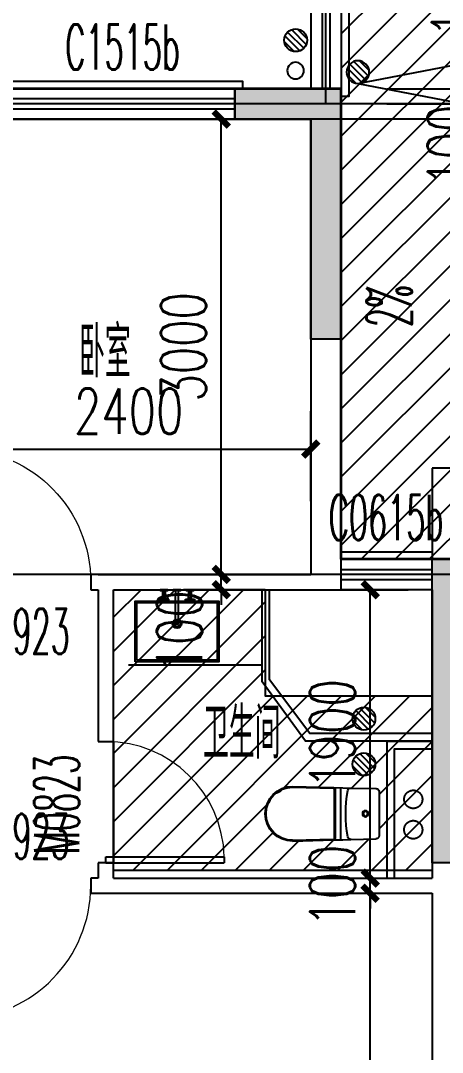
# Model space of a CAD drawing. Extents: x -59851 to 653804, y -249523 to 437614.
# Drawn here: x -19726 to -16947, y 140240 to 147037 of the extents above; entities that cross this region are included whole.
import ezdxf

# ---------------------------------------------------------------- set-up
doc = ezdxf.new("R2010")
doc.units = 0
doc.header["$LTSCALE"] = 1000
doc.header["$MEASUREMENT"] = 0
doc.linetypes.add('DASH', pattern=[0.35, 0.25, -0.1])
doc.linetypes.add('PS', pattern=[3200, 1500, -200, 1500])
doc.layers.add('33计全面积外廓线', color=21, linetype='Continuous', lineweight=35)
for name, color, linetype in [('_S-空调立管', 7, 'Continuous'), ('A-Lvtry（卫生间）', 5, 'Continuous'), ('A-第三道尺寸线', 105, 'Continuous'), ('A-线脚看线', 9, 'Continuous'), ('A-降板区域', 251, 'Continuous'), ('AE-FLOR', 151, 'Continuous'), ('DIM_SYMB', 3, 'Continuous'), ('DOTE', 16, 'Continuous'), ('LABEL_PM', 7, 'Continuous'), ('NL', 5, 'Continuous'), ('PS', 6, 'PS'), ('PUB_HATCH', 8, 'Continuous'), ('PUB_TEXT', 7, 'Continuous'), ('WALL', 2, 'Continuous'), ('WINDOW', 4, 'Continuous'), ('WINDOW_TEXT', 7, 'Continuous'), ('ys', 154, 'Continuous'), ('剪力墙', 6, 'Continuous'), ('栏杆', 142, 'Continuous')]:
    doc.layers.add(name, color=color, linetype=linetype)
doc.layers.add('A-area(算全面积)', color=21, linetype='Continuous', plot=False)
doc.layers.add('A-降板区域（给结构）', color=155, linetype='Continuous', plot=False)
doc.styles.add('_TCH_DIM', font='SIMPLEX.shx', dxfattribs={"width": 0.7, "bigfont": 'GBCBIG.shx'})
doc.styles.add('_TCH_DIM_T3', font='SIMPLEX.shx', dxfattribs={"width": 0.705882, "bigfont": 'GBCBIG.shx'})
doc.styles.add('_TCH_WINDOW', font='SIMPLEX.shx', dxfattribs={"width": 0.7, "height": 3.5, "bigfont": 'GBCBIG.shx'})
doc.styles.get("Standard").update_dxf_attribs({"font": 'gbenor.shx', "width": 0.7, "bigfont": 'gbcbig.shx'})
doc.dimstyles.new('_TCH_ARCH&&100', dxfattribs={"dimtxt": 297.5, "dimasz": 100, "dimexe": 250, "dimexo": 300, "dimgap": 100, "dimtad": 1, "dimdec": 0, "dimzin": 0, "dimdsep": 46, "dimtxsty": '_TCH_DIM_T3', "dimblk": 'ARCHTICK', "dimcen": 0.09, "dimclrt": 7, "dimazin": 2, "dimtfac": 1, "dimtdec": 0, "dimtix": 1, "dimtmove": 2, "dimatfit": 3, "dimfxl": 0, "dimtolj": 1, "dimtzin": 0, "dimarcsym": 0})

# ---------------------------------------------------------------- blocks, each defined once
blk = doc.blocks.new('zhouxianshouceng0329')
at = {"layer": 'DOTE'}
for p, q in [((-17713.7, 205888.4), (-17713.7, 218959.5)), ((-3313.7, 205888.3), (-44988.6, 205888.3)), ((15572.3, 205788.3), (-44988.6, 205788.3)), ((15572.3, 202788.3), (-44988.6, 202788.3))]:
    blk.add_line(p, q, dxfattribs=at)
blk = doc.blocks.new('jgjlq030328')
at = {"layer": 'PUB_HATCH'}
for points in [[(-264635, 17011.9), (-263935, 17011.9), (-263935, 15361.9), (-264135, 15361.9), (-264135, 16811.9), (-264635, 16811.9)], [(-263335, 13911.9), (-263135, 13911.9), (-263135, 11911.9), (-263335, 11911.9), (-263335, 13711.9)]]:
    blk.add_hatch(color=256, dxfattribs=at).paths.add_polyline_path(points)
at = {"layer": '剪力墙'}
for points in [[(-264635, 17011.9), (-263935, 17011.9), (-263935, 15361.9), (-264135, 15361.9), (-264135, 16811.9), (-264635, 16811.9)], [(-263335, 13911.9), (-263135, 13911.9), (-263135, 11911.9), (-263335, 11911.9), (-263335, 13711.9)]]:
    blk.add_lwpolyline(points, close=True, dxfattribs=at)
blk.add_lwpolyline([(-263335, 13711.9), (-263335, 13711.9)], dxfattribs=at)
blk = doc.blocks.new('2fxianjiao0331')
at = {"layer": 'A-线脚看线'}
for points in [[(-189709.1, 148038.3), (-189659.1, 148038.3), (-189659.1, 146538.3), (-189709.1, 146538.3)], [(-191959.1, 146588.3), (-191959.1, 146638.3), (-190359.1, 146638.3), (-190359.1, 146588.3)], [(-189709.1, 143538.3), (-189109.1, 143538.3)]]:
    blk.add_lwpolyline(points, dxfattribs=at)
blk = doc.blocks.new('3-122')
at = {"layer": 'A-area(算全面积)'}
blk.add_lwpolyline([(-139372, 87898.2), (-139372, 80998.2), (-137972, 80998.2), (-137971.8, 84298.2), (-137372, 84298.2), (-137372, 84098.2), (-127272, 84098.2), (-127272, 87898.2)], close=True, dxfattribs=at)
at = {"layer": 'AE-FLOR'}
for points in [[(-139572, 85498.2), (-139572, 84098.2)], [(-139372, 85498.2), (-139372, 84098.2)]]:
    blk.add_lwpolyline(points, dxfattribs=at)
at = {"layer": '栏杆'}
for points in [[(-139497, 85498.2), (-139497, 84098.2)], [(-139447, 85498.2), (-139447, 84098.2)]]:
    blk.add_lwpolyline(points, dxfattribs=at)
blk = doc.blocks.new('_LV13')
at = {"color": 0}
for p, q in [((-0.071, 0.495), (-0.495, 0.071)), ((0.183, 0.465), (-0.465, -0.183)), ((0.354, 0.354), (-0.354, -0.354)), ((0.465, 0.183), (-0.183, -0.465)), ((0.495, -0.071), (0.071, -0.495))]:
    blk.add_line(p, q, dxfattribs=at)
blk.add_circle((0, 0), 0.5)
blk = doc.blocks.new('jfdsjajkjkjkjkh')
at = {"layer": '_S-空调立管'}
blk.add_lwpolyline([(-17913.7, 146763.3, 1), (-17913.7, 146653.3, 1)], format="xyb", close=True, dxfattribs=at)
at = {"layer": 'NL', "ltscale": 0.5, "extrusion": (0, 0, -1), "xscale": -150, "yscale": 150, "zscale": -150, "rotation": 270}
for p in [(17913.7, 146908.3), (17463.7, 142438.3), (17463.7, 142138.3)]:
    blk.add_blockref('_LV13', p, dxfattribs=at)
blk = doc.blocks.new('A$C2EEA3612')
at = {"linetype": 'Continuous'}
for p, q in [((-180, 570), (-172.9, 299.7)), ((-175, 570.2), (-168, 299.8)), ((175, 570.2), (168, 299.8)), ((180, 570), (172.9, 299.7)), ((-172.9, 299.7), (-171.1, 240)), ((-163, 295), (163, 295)), ((-163, 290), (163, 290)), ((172.9, 299.7), (171.1, 240)), ((-171.6, 255), (171.6, 255)), ((-171.1, 240), (-169.5, 186.6)), ((171.1, 240), (169.5, 186.6)), ((-169.5, 186.6), (-165.6, 19.4)), ((169.5, 186.6), (165.6, 19.4)), ((-145.6, 0), (145.6, 0))]:
    blk.add_line(p, q, dxfattribs=at)
for radius in [20, 15]:
    blk.add_circle((0, 90), radius, dxfattribs=at)
for centre, radius, start, end in [((0, 570), 180, 0, 180), ((0, 570), 175, 0, 180), ((-163, 300), 10, 181.7534, 270), ((-163, 300), 5, 181.7534, 270), ((163, 300), 5, 270, 358.2466), ((163, 300), 10, 270, 358.2466), ((-149.5, 187.2), 20, 99.85566, 181.7534), ((0, -673.3), 893.4, 80.14434, 99.85566), ((149.5, 187.2), 20, 358.2466, 80.14434), ((-145.6, 20), 20, 181.7534, 270), ((145.6, 20), 20, 270, 358.2466)]:
    blk.add_arc(centre, radius, start, end, dxfattribs=at)
blk = doc.blocks.new('g3wr')
at = {"color": 251}
blk.add_wipeout([(92376.5, 176270.3), (92376.5, 176416), (92376.5, 176561.6), (92382.1, 176575.5), (92395.9, 176581.5), (92459.4, 176583.5), (92576.3, 176580.9), (92666.2, 176588.6), (92736.4, 176588), (92946.5, 176596), (92946.5, 176591), (93056.8, 176558.2), (93056.8, 176558.2), (93126.5, 176416), (93075.6, 176297.8), (92946.5, 176236), (92831.5, 176244.5), (92676.2, 176243), (92576.3, 176251), (92395.9, 176250.4)], dxfattribs=at)
at = {"xscale": -1, "rotation": 270}
blk.add_blockref('A$C2EEA3612', (92376.5, 176416), dxfattribs=at)
blk = doc.blocks.new('A$C12CE3BE6')
at = {"ltscale": 10}
for p, q in [((220, 412), (160, 412)), ((160, 412), (160, 405)), ((180, 469), (200, 469)), ((180, 412), (180, 435)), ((182.5, 422), (182.5, 442)), ((197.5, 442), (182.5, 442)), ((197.5, 422), (182.5, 422)), ((184.5, 442), (184.5, 469)), ((187, 412), (187, 422)), ((193, 412), (193, 422)), ((195.5, 442), (195.5, 469)), ((197.5, 422), (197.5, 442)), ((200, 412), (200, 435)), ((220, 405), (220, 412)), ((285.2, 469), (265.2, 469)), ((265.2, 260), (265.2, 435)), ((285.2, 260), (285.2, 435)), ((330, 412), (390, 412)), ((330, 405), (330, 412)), ((370, 469), (350, 469)), ((350, 412), (350, 435)), ((352.5, 422), (352.5, 442)), ((352.5, 442), (367.5, 442)), ((352.5, 422), (367.5, 422)), ((354.5, 442), (354.5, 469)), ((357, 412), (357, 422)), ((363, 412), (363, 422)), ((365.5, 442), (365.5, 469)), ((367.5, 422), (367.5, 442)), ((370, 412), (370, 435)), ((390, 412), (390, 405)), ((220, 405), (160, 405)), ((330, 405), (390, 405))]:
    blk.add_line(p, q, dxfattribs=at)
for p, q in [((260.9, 235.9), (289.1, 264.1)), ((260.9, 264.1), (289.1, 235.9))]:
    blk.add_line(p, q)
for points in [[(200, 435), (200, 469), (215, 469), (215, 475), (165, 475), (165, 469), (180, 469), (180, 435)], [(285.2, 435), (285.2, 469), (299.8, 469), (299.8, 475), (250.2, 475), (250.2, 469), (265.2, 469), (265.2, 435)], [(370, 435), (370, 469), (385, 469), (385, 475), (335, 475), (335, 469), (350, 469), (350, 435)]]:
    blk.add_lwpolyline(points, dxfattribs=at)
for points in [[(0, 0), (0, 400), (550, 400), (550, 0)], [(10, 10), (10, 390), (540, 390), (540, 10)]]:
    blk.add_lwpolyline(points, close=True)
for centre in [(190, 408.5), (360, 408.5)]:
    blk.add_circle(centre, 3.5, dxfattribs=at)
for radius in [29.1, 20]:
    blk.add_circle((275, 250), radius)
blk.add_arc((275.2, 260), 10, 180, 0, dxfattribs=at)
blk = doc.blocks.new('_ArchTick')
at = {"color": 0, "linetype": 'ByBlock', "const_width": 0.4}
blk.add_lwpolyline([(-0.5, -0.5), (0.5, 0.5)], dxfattribs=at)
blk = doc.blocks.new('*D979')
at = {"layer": 'A-第三道尺寸线', "color": 0, "lineweight": -2, "transparency": 16777216}
for p, q in [((-20213.7, 143870.9), (-20213.7, 144465.1)), ((-17813.7, 143870.9), (-17813.7, 144465.1)), ((-20213.7, 144215.1), (-17813.7, 144215.1))]:
    blk.add_line(p, q, dxfattribs=at)
at = {"layer": 'Defpoints', "color": 0, "transparency": 16777216}
for p in [(-17813.7, 144215.1), (-20213.7, 143570.9), (-17813.7, 143570.9)]:
    blk.add_point(p, dxfattribs=at)
at = {"layer": 'A-第三道尺寸线', "color": 0, "lineweight": -2, "transparency": 16777216, "xscale": 100, "yscale": 100, "zscale": 100, "rotation": 180}
blk.add_blockref('_ArchTick', (-20213.7, 144215.1), dxfattribs=at)
at = {"layer": 'A-第三道尺寸线', "color": 0, "lineweight": -2, "transparency": 16777216, "xscale": 100, "yscale": 100, "zscale": 100}
blk.add_blockref('_ArchTick', (-17813.7, 144215.1), dxfattribs=at)
at = {"layer": 'A-第三道尺寸线', "color": 7, "transparency": 16777216, "insert": (-19013.7, 144463.9), "char_height": 297.5, "attachment_point": 5, "style": '_TCH_DIM_T3'}
blk.add_mtext('\\A1;2400', dxfattribs=at)
blk = doc.blocks.new('*D983')
at = {"layer": 'A-第三道尺寸线', "color": 0, "lineweight": -2, "transparency": 16777216}
for p, q in [((-18113.7, 146388.3), (-18653.5, 146388.3)), ((-18403.5, 143388.3), (-18403.5, 146388.3)), ((-18113.7, 143388.3), (-18653.5, 143388.3))]:
    blk.add_line(p, q, dxfattribs=at)
at = {"layer": 'Defpoints', "color": 0, "transparency": 16777216}
for p in [(-18403.5, 146388.3), (-17813.7, 146388.3), (-17813.7, 143388.3)]:
    blk.add_point(p, dxfattribs=at)
at = {"layer": 'A-第三道尺寸线', "color": 0, "lineweight": -2, "transparency": 16777216, "xscale": 100, "yscale": 100, "zscale": 100}
for p, rotation in [((-18403.5, 146388.3), 90), ((-18403.5, 143388.3), 270)]:
    blk.add_blockref('_ArchTick', p, dxfattribs=dict(at, rotation=rotation))
at = {"layer": 'A-第三道尺寸线', "color": 7, "transparency": 16777216, "insert": (-18652.2, 144888.3), "char_height": 297.5, "attachment_point": 5, "rotation": 90, "style": '_TCH_DIM_T3'}
blk.add_mtext('\\A1;3000', dxfattribs=at)
blk = doc.blocks.new('*D984')
at = {"layer": 'A-第三道尺寸线', "color": 0, "lineweight": -2, "transparency": 16777216}
for p, q in [((-18403.5, 143388.3), (-18403.5, 143488.3)), ((-18113.7, 143388.3), (-18653.5, 143388.3)), ((-18403.5, 143288.3), (-18403.5, 143388.3)), ((-18113.7, 143288.3), (-18653.5, 143288.3)), ((-18403.5, 143288.3), (-18403.5, 143188.3))]:
    blk.add_line(p, q, dxfattribs=at)
at = {"layer": 'Defpoints', "color": 0, "transparency": 16777216}
for p in [(-18403.5, 143388.3), (-17813.7, 143388.3), (-17813.7, 143288.3)]:
    blk.add_point(p, dxfattribs=at)
at = {"layer": 'A-第三道尺寸线', "color": 0, "lineweight": -2, "transparency": 16777216, "xscale": 100, "yscale": 100, "zscale": 100}
for p, rotation in [((-18403.5, 143388.3), 270), ((-18403.5, 143288.3), 90)]:
    blk.add_blockref('_ArchTick', p, dxfattribs=dict(at, rotation=rotation))
at = {"layer": 'A-第三道尺寸线', "color": 7, "transparency": 16777216, "insert": (-18678.5, 143013.3), "char_height": 297.5, "attachment_point": 5, "rotation": 90, "style": '_TCH_DIM_T3'}
blk.add_mtext('\\A1;100', dxfattribs=at)
blk = doc.blocks.new('*D985')
at = {"layer": 'A-第三道尺寸线', "color": 0, "lineweight": -2, "transparency": 16777216}
for p, q in [((-17713.7, 143288.3), (-17172.5, 143288.3)), ((-17422.5, 141388.3), (-17422.5, 143288.3)), ((-17713.7, 141388.3), (-17172.5, 141388.3))]:
    blk.add_line(p, q, dxfattribs=at)
at = {"layer": 'Defpoints', "color": 0, "transparency": 16777216}
for p in [(-18013.7, 143288.3), (-17422.5, 143288.3), (-18013.7, 141388.3)]:
    blk.add_point(p, dxfattribs=at)
at = {"layer": 'A-第三道尺寸线', "color": 0, "lineweight": -2, "transparency": 16777216, "xscale": 100, "yscale": 100, "zscale": 100}
for p, rotation in [((-17422.5, 143288.3), 90), ((-17422.5, 141388.3), 270)]:
    blk.add_blockref('_ArchTick', p, dxfattribs=dict(at, rotation=rotation))
at = {"layer": 'A-第三道尺寸线', "color": 7, "transparency": 16777216, "insert": (-17671.2, 142338.3), "char_height": 297.5, "attachment_point": 5, "rotation": 90, "style": '_TCH_DIM_T3'}
blk.add_mtext('\\A1;1900', dxfattribs=at)
blk = doc.blocks.new('*D986')
at = {"layer": 'A-第三道尺寸线', "color": 0, "lineweight": -2, "transparency": 16777216}
for p, q in [((-17422.5, 141388.3), (-17422.5, 141488.3)), ((-17713.7, 141388.3), (-17172.5, 141388.3)), ((-17422.5, 141288.3), (-17422.5, 141388.3)), ((-17713.7, 141288.3), (-17172.5, 141288.3)), ((-17422.5, 141288.3), (-17422.5, 141188.3))]:
    blk.add_line(p, q, dxfattribs=at)
at = {"layer": 'Defpoints', "color": 0, "transparency": 16777216}
for p in [(-18013.7, 141388.3), (-17422.5, 141388.3), (-18013.7, 141288.3)]:
    blk.add_point(p, dxfattribs=at)
at = {"layer": 'A-第三道尺寸线', "color": 0, "lineweight": -2, "transparency": 16777216, "xscale": 100, "yscale": 100, "zscale": 100}
for p, rotation in [((-17422.5, 141388.3), 270), ((-17422.5, 141288.3), 90)]:
    blk.add_blockref('_ArchTick', p, dxfattribs=dict(at, rotation=rotation))
at = {"layer": 'A-第三道尺寸线', "color": 7, "transparency": 16777216, "insert": (-17671.2, 141338.3), "char_height": 297.5, "attachment_point": 5, "rotation": 90, "style": '_TCH_DIM_T3'}
blk.add_mtext('\\A1;100', dxfattribs=at)
blk = doc.blocks.new('*D987')
at = {"layer": 'A-第三道尺寸线', "color": 0, "lineweight": -2, "transparency": 16777216}
for p, q in [((-17713.7, 141288.3), (-17172.5, 141288.3)), ((-17422.5, 137788.3), (-17422.5, 141288.3)), ((-17713.7, 137788.3), (-17172.5, 137788.3))]:
    blk.add_line(p, q, dxfattribs=at)
at = {"layer": 'Defpoints', "color": 0, "transparency": 16777216}
for p in [(-18013.7, 141288.3), (-17422.5, 141288.3), (-18013.7, 137788.3)]:
    blk.add_point(p, dxfattribs=at)
at = {"layer": 'A-第三道尺寸线', "color": 0, "lineweight": -2, "transparency": 16777216, "xscale": 100, "yscale": 100, "zscale": 100}
for p, rotation in [((-17422.5, 141288.3), 90), ((-17422.5, 137788.3), 270)]:
    blk.add_blockref('_ArchTick', p, dxfattribs=dict(at, rotation=rotation))
at = {"layer": 'A-第三道尺寸线', "color": 7, "transparency": 16777216, "insert": (-17671.2, 139538.3), "char_height": 297.5, "attachment_point": 5, "rotation": 90, "style": '_TCH_DIM_T3'}
blk.add_mtext('\\A1;3500', dxfattribs=at)
blk = doc.blocks.new('*D2132')
at = {"layer": 'A-第三道尺寸线', "color": 0, "lineweight": -2, "transparency": 16777216}
for p, q in [((-17313.7, 147988.3), (-16370.5, 147988.3)), ((-16620.5, 146588.3), (-16620.5, 147988.3)), ((-17313.7, 146588.3), (-16370.5, 146588.3))]:
    blk.add_line(p, q, dxfattribs=at)
at = {"layer": 'Defpoints', "color": 0, "transparency": 16777216}
for p in [(-17613.7, 147988.3), (-16620.5, 147988.3), (-17613.7, 146588.3)]:
    blk.add_point(p, dxfattribs=at)
at = {"layer": 'A-第三道尺寸线', "color": 0, "lineweight": -2, "transparency": 16777216, "xscale": 100, "yscale": 100, "zscale": 100}
for p, rotation in [((-16620.5, 147988.3), 90), ((-16620.5, 146588.3), 270)]:
    blk.add_blockref('_ArchTick', p, dxfattribs=dict(at, rotation=rotation))
at = {"layer": 'A-第三道尺寸线', "color": 7, "transparency": 16777216, "insert": (-16869.2, 147288.3), "char_height": 297.5, "attachment_point": 5, "rotation": 90, "style": '_TCH_DIM_T3'}
blk.add_mtext('\\A1;1400', dxfattribs=at)
blk = doc.blocks.new('*D2133')
at = {"layer": 'A-第三道尺寸线', "color": 0, "lineweight": -2, "transparency": 16777216}
for p, q in [((-16620.5, 146588.3), (-16620.5, 146688.3)), ((-17313.7, 146588.3), (-16370.5, 146588.3)), ((-16620.5, 146488.4), (-16620.5, 146588.3)), ((-17313.7, 146488.4), (-16370.5, 146488.4)), ((-16620.5, 146488.4), (-16620.5, 146388.4))]:
    blk.add_line(p, q, dxfattribs=at)
at = {"layer": 'Defpoints', "color": 0, "transparency": 16777216}
for p in [(-17613.7, 146588.3), (-16620.5, 146588.3), (-17613.7, 146488.4)]:
    blk.add_point(p, dxfattribs=at)
at = {"layer": 'A-第三道尺寸线', "color": 0, "lineweight": -2, "transparency": 16777216, "xscale": 100, "yscale": 100, "zscale": 100}
for p, rotation in [((-16620.5, 146588.3), 270), ((-16620.5, 146488.4), 90)]:
    blk.add_blockref('_ArchTick', p, dxfattribs=dict(at, rotation=rotation))
at = {"layer": 'A-第三道尺寸线', "color": 7, "transparency": 16777216, "insert": (-16895.5, 146213.4), "char_height": 297.5, "attachment_point": 5, "rotation": 90, "style": '_TCH_DIM_T3'}
blk.add_mtext('\\A1;100', dxfattribs=at)
blk = doc.blocks.new('$DorLib2D$00000001')
for p, q in [((0.45, 0.975), (0.5, 0.975)), ((0.45, 0), (0.45, 0.975)), ((0.5, 0), (0.5, 0.975)), ((0.5, 0), (0.45, 0))]:
    blk.add_line(p, q)
at = {"lineweight": 13}
blk.add_arc((0.475, 0), 0.975, 91.46928, 180, dxfattribs=at)
blk = doc.blocks.new('$TCHSYS$WIN2D')
for p, q in [((-0.5, 0.5), (0.5, 0.5)), ((-0.5, 0.5), (-0.5, -0.5)), ((0.5, 0.5), (0.5, -0.5)), ((0.5, 0.1667), (-0.5, 0.1667)), ((0.5, -0.1667), (-0.5, -0.1667)), ((-0.5, -0.5), (0.5, -0.5))]:
    blk.add_line(p, q)

msp = doc.modelspace()

# ---------------------------------------------------------------- hatches: boundary and pattern name
at = {"layer": 'A-降板区域'}
h = msp.add_hatch(dxfattribs=at)
h.set_pattern_fill('ANSI31', color=256, scale=100)
h.set_pattern_definition([(45, (1599.39, 3297.15), (-112.2532, 112.2532), [])])
h.paths.add_polyline_path([(-19113.7, 143288.3), (-18113.7, 143288.3), (-18113.7, 142588.3), (-17013.7, 142588.3), (-17013.7, 141438.3), (-19113.7, 141438.3)])
at = {"layer": 'A-降板区域（给结构）', "linetype": 'DASH'}
h = msp.add_hatch(dxfattribs=at)
h.set_pattern_fill('ANSI31', color=215, scale=100)
h.set_pattern_definition([(45, (0.02, 3e-11), (-112.2532, 112.2532), [])])
h.paths.add_polyline_path([(-17613.7, 150388.3), (-17613.7, 143488.3), (-16213.7, 143488.3), (-16213.7, 146588.3), (-5513.7, 146588.3), (-5513.7, 150388.3)])

# ---------------------------------------------------------------- linework, layer by layer
at = {"layer": '33计全面积外廓线'}
msp.add_lwpolyline([(-20113.7, 155088.3), (-20113.7, 151788.3), (-19713.7, 151788.3), (-19713.7, 152188.3), (-8013.7, 152188.3), (-8013.7, 151788.3), (-4113.7, 151788.3), (-4113.7, 145088.3), (-10013.7, 145088.3), (-10013.7, 146588.3), (-15613.7, 146588.3), (-15613.7, 146788.3), (-16213.7, 146788.3), (-16213.7, 143488.3), (-17613.7, 143488.3), (-17613.7, 146588.3), (-24913.7, 146588.3)], dxfattribs=at)
at = {"layer": 'A-Lvtry（卫生间）', "ltscale": 3}
msp.add_line((-18135.1, 142790.6), (-19013.8, 142790.6), dxfattribs=at)
for points in [[(-17013.7, 142290.6), (-17849.2, 142290.6), (-18135.1, 142680.4), (-18135.1, 143288.3)], [(-17013.7, 142340.6), (-17820.5, 142340.6), (-18085.1, 142693.9), (-18085.1, 143288.3)]]:
    msp.add_lwpolyline(points, dxfattribs=at)
at = {"layer": 'A-降板区域'}
msp.add_lwpolyline([(-19113.7, 143288.3), (-18113.7, 143288.3), (-18113.7, 142588.3), (-18113.7, 142588.3), (-17013.7, 142588.3), (-17013.7, 141438.3), (-19113.7, 141438.3)], close=True, dxfattribs=at)
at = {"layer": 'A-降板区域（给结构）', "color": 215}
msp.add_lwpolyline([(-17613.7, 150388.3), (-17613.7, 143488.3), (-16213.7, 143488.3), (-16213.7, 146588.3), (-5513.7, 146588.3), (-5513.7, 150388.3)], close=True, dxfattribs=at)
at = {"layer": 'DIM_SYMB'}
msp.add_lwpolyline([(-17043.8, 144862.5, 0, 0, 0), (-17043.8, 145357.4, 80, 0, 0), (-17043.8, 145657.4, 0, 0, 0)], format="xyseb", dxfattribs=at)
at = {"layer": 'PS', "ltscale": 0.5}
for centre in [(-17138.7, 141906.8), (-17138.7, 141706.8)]:
    msp.add_circle(centre, 60, dxfattribs=at)
at = {"layer": 'WALL'}
for p, q in [((-17613.7, 146588.3), (-18313.7, 146588.3)), ((-18313.7, 146588.3), (-18313.7, 146388.3)), ((-17613.7, 146588.3), (-17613.7, 143488.3)), ((-18313.7, 146388.3), (-17813.7, 146388.3)), ((-17813.7, 146388.3), (-17813.7, 143388.3)), ((-17013.7, 144088.3), (-17013.7, 143488.3)), ((-16813.7, 144088.3), (-17013.7, 144088.3)), ((-17613.7, 143288.3), (-17613.7, 143488.3)), ((-17013.7, 143288.3), (-17013.7, 143488.3)), ((-19213.7, 143388.3), (-19263.7, 143388.3)), ((-19263.7, 143388.3), (-19263.7, 143288.3)), ((-19213.7, 143388.3), (-17813.7, 143388.3)), ((-19263.7, 143288.3), (-19213.7, 143288.3)), ((-19213.7, 143288.3), (-19213.7, 142288.3)), ((-19113.7, 142288.3), (-19113.7, 143288.3)), ((-19113.7, 143288.3), (-17713.7, 143288.3)), ((-17713.7, 143288.3), (-17613.7, 143288.3)), ((-17013.7, 143288.3), (-17013.7, 141388.3)), ((-19213.7, 142288.3), (-19113.7, 142288.3)), ((-19113.7, 141488.3), (-19213.7, 141488.3)), ((-19213.7, 141488.3), (-19213.7, 141388.3)), ((-19113.7, 141388.3), (-19113.7, 141488.3)), ((-19213.7, 141388.3), (-19263.7, 141388.3)), ((-19263.7, 141388.3), (-19263.7, 141288.3)), ((-19113.7, 141388.3), (-17013.7, 141388.3)), ((-19263.7, 141288.3), (-19213.7, 141288.3)), ((-19213.7, 141288.3), (-17013.7, 141288.3)), ((-17013.7, 141288.3), (-17013.7, 137788.3))]:
    msp.add_line(p, q, dxfattribs=at)
for points in [[(-17013.7, 142288.3), (-17313.7, 142288.3), (-17313.7, 141388.3)], [(-17013.7, 142238.3), (-17263.7, 142238.3), (-17263.7, 141388.3)]]:
    msp.add_lwpolyline(points, dxfattribs=at)
at = {"layer": 'WINDOW'}
msp.add_line((-19113.7, 142288.3), (-19113.7, 141488.3), dxfattribs=at)
at = {"layer": 'ys'}
for points in [[(-17503.7, 146623.3), (-13703.7, 147354.4), (-9903.7, 146623.3)], [(-17503.7, 146623.3), (-16213.5, 146375.1)]]:
    msp.add_lwpolyline(points, dxfattribs=at)

# ---------------------------------------------------------------- block references
for name, p in [('zhouxianshouceng0329', (0, -59400)), ('2fxianjiao0331', (172095.4, 0)), ('jfdsjajkjkjkjkh', (0, 0))]:
    msp.add_blockref(name, p)
at = {"layer": 'A-Lvtry（卫生间）', "ltscale": 3}
msp.add_blockref('A$C12CE3BE6', (-18970.2, 142813.3), dxfattribs=at)
at = {"layer": 'LABEL_PM'}
msp.add_blockref('3-122', (121758.3, 62490.1), dxfattribs=at)
at = {"layer": 'NL', "ltscale": 0.5, "extrusion": (0, 0, -1), "xscale": 150, "yscale": 150, "zscale": -150, "rotation": 180}
msp.add_blockref('_LV13', (17503.7, 146698.3), dxfattribs=at)
at = {"layer": 'WINDOW'}
ref = msp.add_blockref('$TCHSYS$WIN2D', (-19063.7, 146488.3), dxfattribs=dict(at, xscale=1500, yscale=-200, zscale=1500))
ref.add_attrib('A', 'C1515b', (-19431.2, 146714.6), dxfattribs={"layer": 'WINDOW_TEXT', "height": 297.5, "style": '_TCH_WINDOW', "width": 0.494118})
ref = msp.add_blockref('$DorLib2D$00000001', (-19713.7, 143338.3), dxfattribs=dict(at, xscale=-900, yscale=900, zscale=-900))
ref.add_attrib('A', 'M0923', (-20056.7, 142864.6), dxfattribs={"layer": 'WINDOW_TEXT', "height": 297.5, "style": '_TCH_WINDOW', "width": 0.494118})
ref = msp.add_blockref('$TCHSYS$WIN2D', (-17313.7, 143388.3), dxfattribs=dict(at, xscale=-600, yscale=-200, zscale=-600))
ref.add_attrib('A', 'C0615b', (-17695.2, 143614.6), dxfattribs={"layer": 'WINDOW_TEXT', "height": 297.5, "style": '_TCH_WINDOW', "width": 0.494118})
ref = msp.add_blockref('$DorLib2D$00000001', (-19163.7, 141888.3), dxfattribs=dict(at, xscale=800, yscale=800, zscale=800, rotation=270))
ref.add_attrib('A', 'M0823', (-19339.9, 141545.3), dxfattribs={"layer": 'WINDOW_TEXT', "height": 297.5, "rotation": 90, "style": '_TCH_WINDOW', "width": 0.494118})
ref = msp.add_blockref('$DorLib2D$00000001', (-19713.7, 141338.3), dxfattribs=dict(at, xscale=-900, yscale=-900, zscale=-900))
ref.add_attrib('A', 'M0923', (-20056.7, 141514.6), dxfattribs={"layer": 'WINDOW_TEXT', "height": 297.5, "style": '_TCH_WINDOW', "width": 0.494118})
at = {"layer": '剪力墙'}
msp.add_blockref('jgjlq030328', (246321.3, 129576.4), dxfattribs=at)

# ---------------------------------------------------------------- texts
at = {"layer": 'PUB_TEXT', "style": '_TCH_DIM', "width": 0.494118}
msp.add_text('2%', height=297.5, rotation=90, dxfattribs=at).set_placement((-17148.8, 145018.2))
at = {"layer": 'PUB_TEXT', "width": 0.7}
for s, p in [('卧室', (-19340.9, 144684.4)), ('卫生间', (-18524.2, 142174.1))]:
    msp.add_text(s, height=337.59, dxfattribs=at).set_placement(p)

# ---------------------------------------------------------------- dimensions: what is measured, and where the dimension line sits
at = {"layer": 'A-第三道尺寸线'}
for p1, p2, distance, picture, middle in [((-17613.7, 146588.3), (-17613.7, 147988.3), -993.2, '*D2132', (-16869.2, 147288.3)), ((-17813.7, 143388.3), (-17813.7, 146388.3), 589.8, '*D983', (-18652.2, 144888.3)), ((-20213.7, 143570.9), (-17813.7, 143570.9), 644.3, '*D979', (-19013.7, 144463.9)), ((-18013.7, 137788.3), (-18013.7, 141288.3), -591.2, '*D987', (-17671.2, 139538.3))]:
    dim = msp.add_aligned_dim(p1=p1, p2=p2, distance=distance, dimstyle='_TCH_ARCH&&100', dxfattribs=at)
    dim.commit()
    dim.dimension.update_dxf_attribs({"geometry": picture, "text_midpoint": middle})
for base, p1, p2, picture, middle in [((-16620.5, 146588.3), (-17613.7, 146488.4), (-17613.7, 146588.3), '*D2133', (-16895.5, 146213.4)), ((-18403.5, 143388.3), (-17813.7, 143288.3), (-17813.7, 143388.3), '*D984', (-18678.5, 143013.3))]:
    dim = msp.add_linear_dim(base=base, p1=p1, p2=p2, angle=90, dimstyle='_TCH_ARCH&&100', dxfattribs=at)
    dim.commit()
    dim.dimension.update_dxf_attribs({"geometry": picture, "text_midpoint": middle, "dimtype": 161})

# ---------------------------------------------------------------- next in the draw order: block references
at = {"layer": 'A-Lvtry（卫生间）', "ltscale": 3, "rotation": 180}
msp.add_blockref('g3wr', (75012.8, 318227.9), dxfattribs=at)

# ---------------------------------------------------------------- next in the draw order: dimensions: what is measured, and where the dimension line sits
at = {"layer": 'A-第三道尺寸线'}
for p1, p2, picture, middle in [((-18013.7, 141388.3), (-18013.7, 143288.3), '*D985', (-17671.2, 142338.3)), ((-18013.7, 141288.3), (-18013.7, 141388.3), '*D986', (-17671.2, 141338.3))]:
    dim = msp.add_aligned_dim(p1=p1, p2=p2, distance=-591.2, dimstyle='_TCH_ARCH&&100', dxfattribs=at)
    dim.commit()
    dim.dimension.update_dxf_attribs({"geometry": picture, "text_midpoint": middle})

doc.saveas('drawing.dxf')
